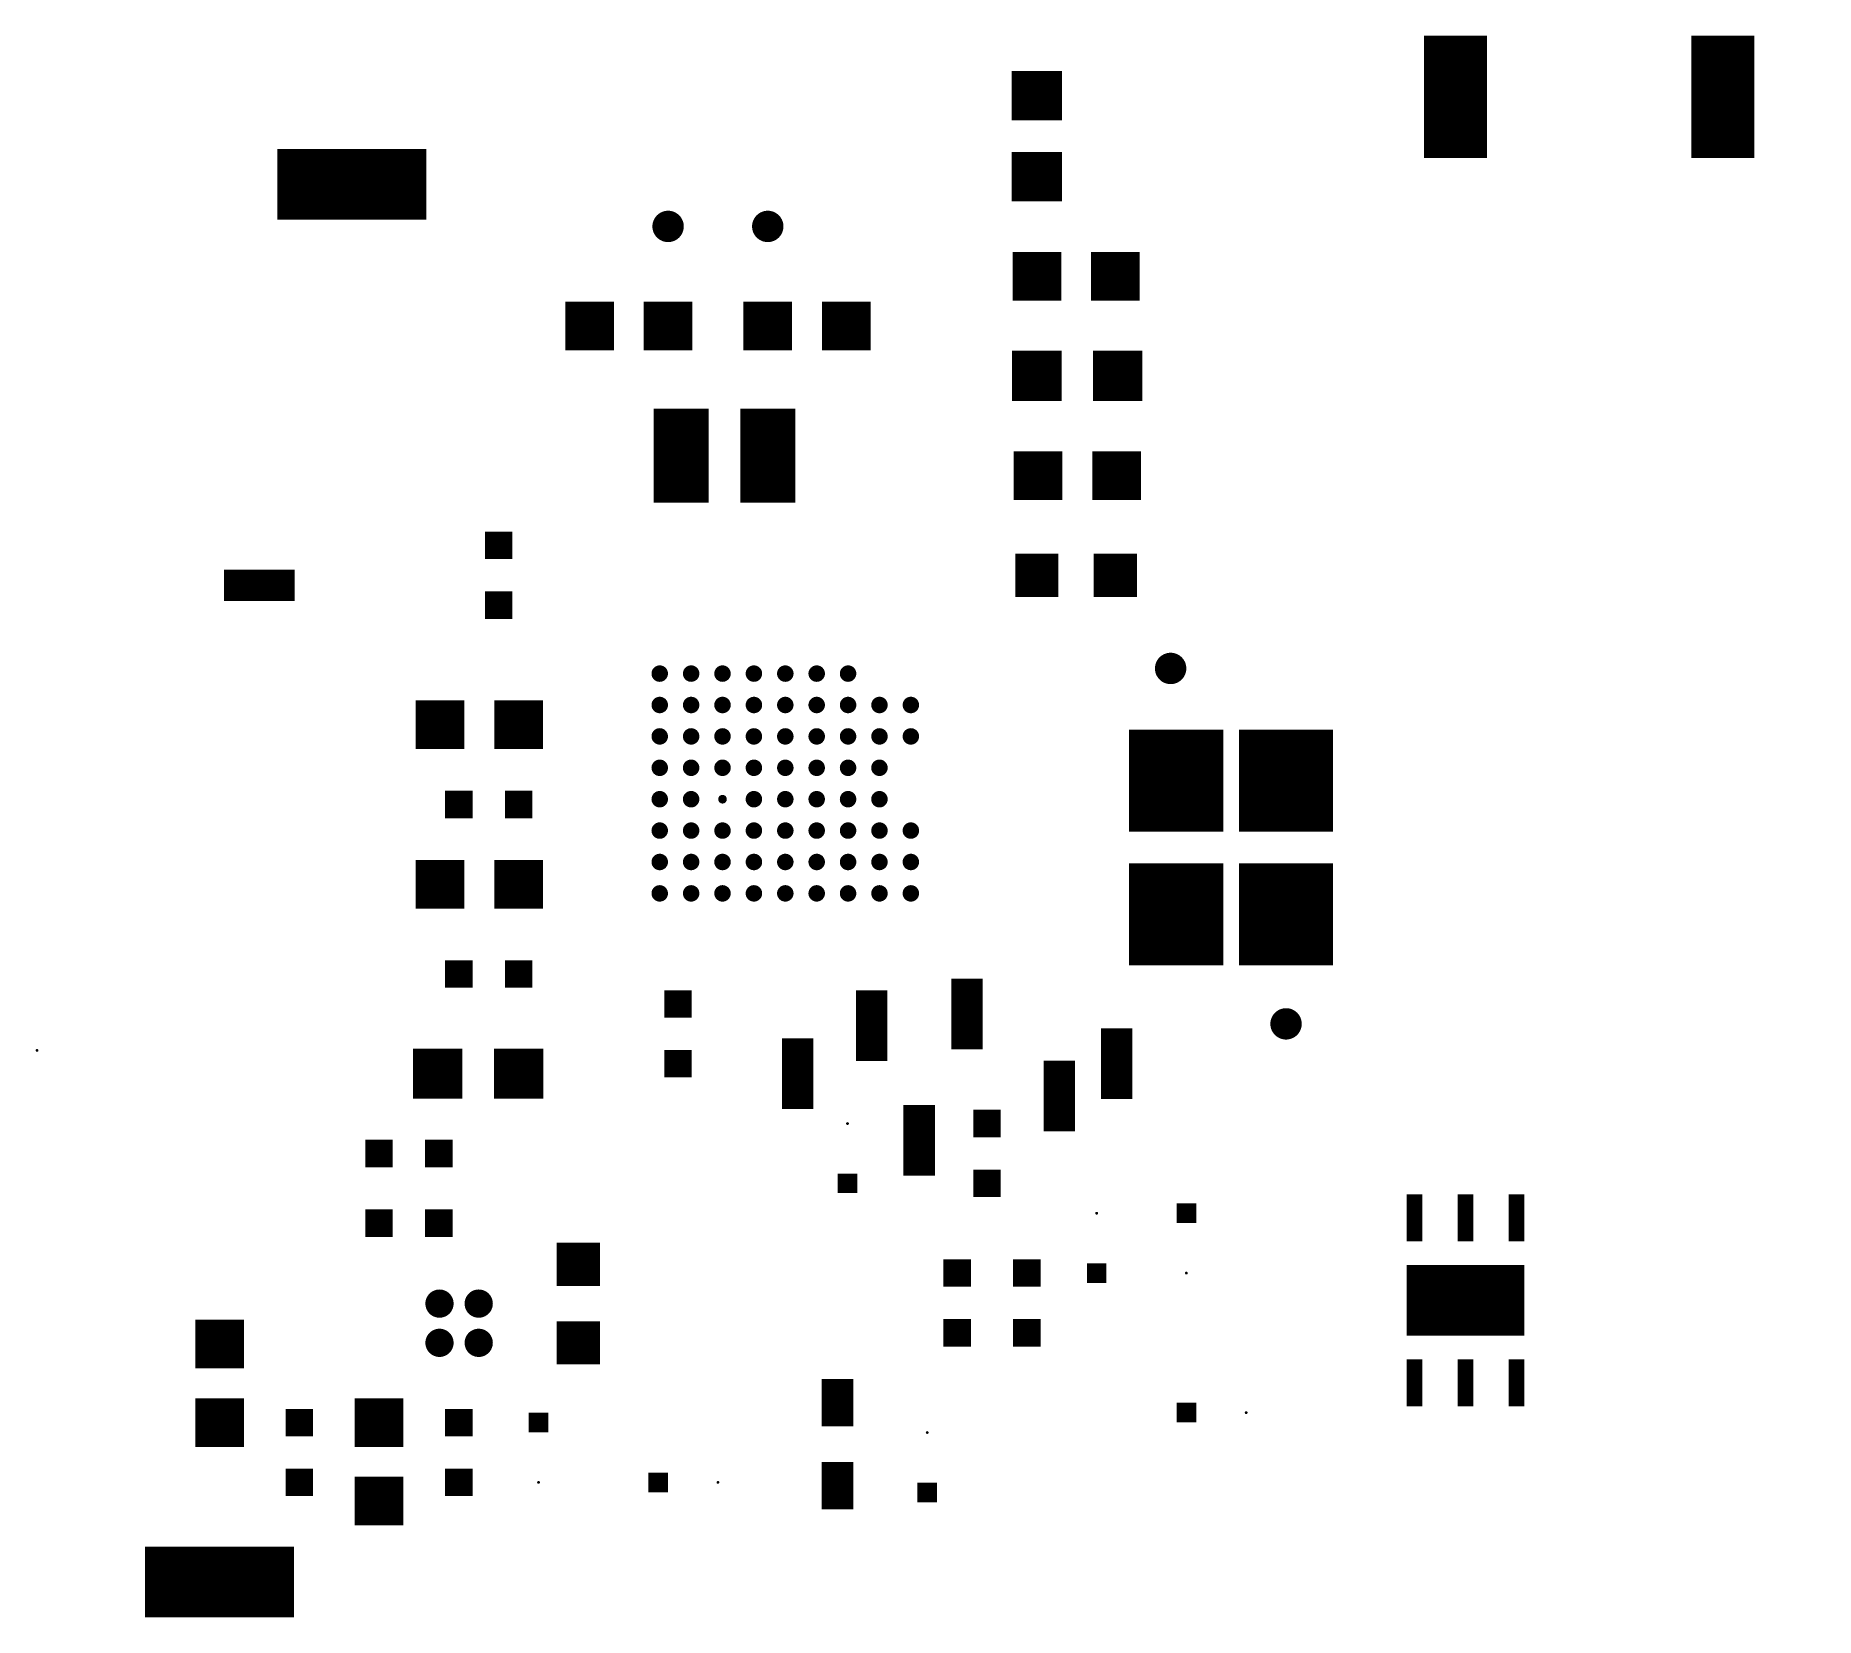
# Model space of a CAD drawing. Header units: millimetres. Extents: x -11.2 to 11.4, y -10.5 to 9.7.
import ezdxf

# ---------------------------------------------------------------- set-up
doc = ezdxf.new("R2010")
doc.units = ezdxf.units.MM
doc.header["$LTSCALE"] = 25.4
doc.layers.get('0').update_dxf_attribs({"linetype": 'CONTINUOUS'})
doc.layers.add('sio2', color=1, linetype='CONTINUOUS')

# ---------------------------------------------------------------- blocks, each defined once
blk = doc.blocks.new('D14')
at = {"const_width": 0.01378}
blk.add_lwpolyline([(-0.00689, 0), (0.00689, 0)], dxfattribs=at)
blk = doc.blocks.new('D15')
at = {"const_width": 0.01378}
blk.add_lwpolyline([(-0.00689, 0), (0.00689, 0)], dxfattribs=at)
blk = doc.blocks.new('D25')
at = {"const_width": 0.004135}
blk.add_lwpolyline([(-0.002067, 0, 1), (0.002067, 0, 1)], format="xyb", close=True, dxfattribs=at)
blk = doc.blocks.new('D40')
at = {"const_width": 0.02441}
blk.add_lwpolyline([(-0.012205, 0), (0.012205, 0)], dxfattribs=at)
blk = doc.blocks.new('D41')
at = {"const_width": 0.03543}
blk.add_lwpolyline([(-0.007875, 0), (0.007875, 0)], dxfattribs=at)
blk = doc.blocks.new('D42')
at = {"const_width": 0.02165}
blk.add_lwpolyline([(-0.010825, 0), (0.010825, 0)], dxfattribs=at)
blk = doc.blocks.new('D43')
at = {"const_width": 0.02165}
blk.add_lwpolyline([(-0.010825, 0), (0.010825, 0)], dxfattribs=at)
blk = doc.blocks.new('D44')
at = {"const_width": 0.00984}
blk.add_lwpolyline([(-0.00492, 0), (0.00492, 0)], dxfattribs=at)
blk = doc.blocks.new('D45')
at = {"const_width": 0.00984}
blk.add_lwpolyline([(-0.00492, 0), (0.00492, 0)], dxfattribs=at)
blk = doc.blocks.new('D46')
at = {"const_width": 0.0248}
blk.add_lwpolyline([(-0.0126, 0), (0.0126, 0)], dxfattribs=at)
blk = doc.blocks.new('D47')
at = {"const_width": 0.0252}
blk.add_lwpolyline([(-0.0124, 0), (0.0124, 0)], dxfattribs=at)
blk = doc.blocks.new('D48')
at = {"const_width": 0.02441}
blk.add_lwpolyline([(-0.012205, 0), (0.012205, 0)], dxfattribs=at)
blk = doc.blocks.new('D49')
at = {"const_width": 0.007875}
blk.add_lwpolyline([(-0.003938, 0, 1), (0.003938, 0, 1)], format="xyb", close=True, dxfattribs=at)
blk = doc.blocks.new('D50')
at = {"const_width": 0.02362}
blk.add_lwpolyline([(-0.007875, 0), (0.007875, 0)], dxfattribs=at)
blk = doc.blocks.new('D51')
at = {"const_width": 0.03543}
blk.add_lwpolyline([(-0.007875, 0), (0.007875, 0)], dxfattribs=at)
blk = doc.blocks.new('D52')
at = {"const_width": 0.01575}
blk.add_lwpolyline([(-0.017715, 0), (0.017715, 0)], dxfattribs=at)
blk = doc.blocks.new('D53')
at = {"const_width": 0.06142}
blk.add_lwpolyline([(-0.01575, 0), (0.01575, 0)], dxfattribs=at)
blk = doc.blocks.new('D54')
at = {"const_width": 0.03543}
blk.add_lwpolyline([(-0.0374, 0), (0.0374, 0)], dxfattribs=at)
blk = doc.blocks.new('D55')
at = {"const_width": 0.002165}
blk.add_lwpolyline([(-0.001082, 0, 1), (0.001082, 0, 1)], format="xyb", close=True, dxfattribs=at)
blk = doc.blocks.new('D56')
at = {"const_width": 0.05118}
blk.add_lwpolyline([(-0.02362, 0), (0.02362, 0)], dxfattribs=at)
blk = doc.blocks.new('D57')
at = {"const_width": 0.03543}
blk.add_lwpolyline([(-0.029525, 0), (0.029525, 0)], dxfattribs=at)
blk = doc.blocks.new('D58')
at = {"const_width": 0.02362}
blk.add_lwpolyline([(-0.003935, 0), (0.003935, 0)], dxfattribs=at)
blk = doc.blocks.new('D59')
at = {"const_width": 0.007085}
blk.add_lwpolyline([(-0.003543, 0, 1), (0.003543, 0, 1)], format="xyb", close=True, dxfattribs=at)
blk = doc.blocks.new('D60')
at = {"const_width": 0.04724}
blk.add_lwpolyline([(-0.01378, 0), (0.01378, 0)], dxfattribs=at)
blk = doc.blocks.new('D61')
at = {"const_width": 0.000705}
blk.add_lwpolyline([(-0.000353, 0, 1), (0.000353, 0, 1)], format="xyb", close=True, dxfattribs=at)
blk = doc.blocks.new('D62')
at = {"const_width": 0.001535}
blk.add_lwpolyline([(-0.000768, 0, 1), (0.000768, 0, 1)], format="xyb", close=True, dxfattribs=at)

msp = doc.modelspace()

# ---------------------------------------------------------------- block references
at = {"layer": 'sio2', "xscale": 25.4, "yscale": 25.4, "zscale": 25.4}
for name, p in [('D53', (6.858, 8.89)), ('D53', (10.26414, 8.89)), ('D46', (1.524, 8.90397)), ('D61', (1.524, 8.89)), ('D61', (6.858, 8.89)), ('D54', (-7.20598, 7.773416)), ('D46', (1.524, 7.874)), ('D61', (1.524, 7.874)), ('D61', (-6.972554, 7.639812)), ('D49', (-3.175, 7.239)), ('D49', (-1.905, 7.239)), ('D61', (-3.175, 7.239)), ('D61', (-1.905, 7.239)), ('D40', (1.524, 6.604)), ('D40', (2.523998, 6.604)), ('D61', (1.524, 6.604)), ('D61', (2.54, 6.604)), ('D40', (-4.174998, 5.969)), ('D40', (-3.175, 5.969)), ('D40', (-1.905, 5.969)), ('D40', (-0.905002, 5.969)), ('D61', (-4.191, 5.969)), ('D61', (-3.175, 5.969)), ('D61', (-1.905, 5.969)), ('D61', (-0.931164, 5.971032)), ('D47', (1.524, 5.334)), ('D47', (2.55397, 5.334)), ('D61', (1.524, 5.334)), ('D61', (2.54, 5.334)), ('D60', (-3.00736, 4.318)), ('D60', (-1.905, 4.318)), ('D61', (-3.048, 4.318)), ('D61', (-1.905, 4.318)), ('D40', (1.540002, 4.064)), ('D40', (2.54, 4.064)), ('D61', (1.524, 4.064)), ('D61', (2.54, 4.064)), ('D14', (-5.334, 3.175)), ('D61', (-5.334, 3.175)), ('D42', (1.524, 2.794)), ('D42', (2.523998, 2.794)), ('D52', (-8.382, 2.667)), ('D61', (1.524, 2.794)), ('D61', (2.54, 2.794)), ('D61', (-8.382, 2.667)), ('D14', (-5.334, 2.413)), ('D61', (-5.334, 2.413)), ('D25', (-3.281426, 1.541526)), ('D25', (-2.881376, 1.541526)), ('D25', (-2.48158, 1.541526)), ('D25', (-2.08153, 1.541526)), ('D25', (-1.68148, 1.541526)), ('D25', (-1.28143, 1.541526)), ('D25', (-0.881634, 1.541526)), ('D49', (3.228594, 1.607312)), ('D62', (-3.281426, 1.541526)), ('D62', (-2.88163, 1.541526)), ('D62', (-1.68148, 1.541526)), ('D62', (-1.28143, 1.541526)), ('D62', (-0.881634, 1.541526)), ('D40', (-6.079998, 0.889)), ('D40', (-5.08, 0.889)), ('D25', (-3.281426, 1.141476)), ('D62', (-3.28168, 1.141476)), ('D25', (-2.881376, 1.141476)), ('D62', (-2.88163, 1.141476)), ('D25', (-2.48158, 1.141476)), ('D62', (-2.48158, 1.141476)), ('D25', (-2.08153, 1.141476)), ('D25', (-1.68148, 1.141476)), ('D25', (-1.28143, 1.141476)), ('D62', (-1.28143, 1.141476)), ('D25', (-0.881634, 1.141476)), ('D62', (-0.881634, 1.141476)), ('D25', (-0.481584, 1.141476)), ('D62', (-0.481584, 1.141476)), ('D25', (-0.081534, 1.141476)), ('D61', (-6.20649, 0.877062)), ('D61', (-5.08, 0.889)), ('D25', (-3.281426, 0.741426)), ('D62', (-3.281426, 0.741426)), ('D25', (-2.881376, 0.741426)), ('D25', (-2.48158, 0.741426)), ('D25', (-2.08153, 0.741426)), ('D62', (-2.08153, 0.741426)), ('D25', (-1.68148, 0.741426)), ('D25', (-1.28143, 0.741426)), ('D62', (-1.28143, 0.741426)), ('D25', (-0.881634, 0.741426)), ('D62', (-0.881634, 0.741426)), ('D25', (-0.481584, 0.741426)), ('D62', (-0.481584, 0.741426)), ('D25', (-0.081534, 0.741426)), ('D62', (-0.081534, 0.741426)), ('D56', (3.298952, 0.176022)), ('D56', (4.699, 0.176022)), ('D25', (-3.281426, 0.341376)), ('D62', (-3.281426, 0.341376)), ('D25', (-2.881376, 0.341376)), ('D25', (-2.48158, 0.341376)), ('D25', (-2.08153, 0.341376)), ('D25', (-1.68148, 0.341376)), ('D25', (-1.28143, 0.341376)), ('D25', (-0.881634, 0.341376)), ('D62', (-0.88138, 0.341376)), ('D25', (-0.481584, 0.341376)), ('D62', (-0.481584, 0.341376)), ('D15', (-5.842, -0.127)), ('D15', (-5.08, -0.127)), ('D25', (-3.281426, -0.058674)), ('D25', (-2.881376, -0.058674)), ('D25', (-2.08153, -0.058674)), ('D25', (-1.68148, -0.058674)), ('D25', (-1.28143, -0.058674)), ('D25', (-0.881634, -0.058674)), ('D25', (-0.481584, -0.058674)), ('D61', (3.302, 0.127)), ('D61', (4.699, 0.127)), ('D61', (-5.842, -0.127)), ('D61', (-5.08, -0.127)), ('D61', (-3.281426, -0.058674)), ('D55', (-2.48158, -0.058674)), ('D62', (-0.881634, -0.058674)), ('D62', (-0.481584, -0.058674)), ('D25', (-3.281426, -0.45847)), ('D25', (-2.881376, -0.45847)), ('D25', (-2.48158, -0.45847)), ('D25', (-2.08153, -0.45847)), ('D25', (-1.68148, -0.45847)), ('D25', (-1.28143, -0.45847)), ('D25', (-0.881634, -0.45847)), ('D25', (-0.481584, -0.45847)), ('D62', (-0.481584, -0.45847)), ('D25', (-0.081534, -0.45847)), ('D62', (-0.081534, -0.45847)), ('D40', (-6.079998, -1.143)), ('D40', (-5.08, -1.143)), ('D25', (-3.281426, -0.85852)), ('D62', (-3.281426, -0.85852)), ('D25', (-2.881376, -0.85852)), ('D62', (-2.88163, -0.85852)), ('D25', (-2.48158, -0.85852)), ('D25', (-2.08153, -0.85852)), ('D62', (-2.08153, -0.85852)), ('D25', (-1.68148, -0.85852)), ('D25', (-1.28143, -0.85852)), ('D62', (-1.28143, -0.85852)), ('D25', (-0.881634, -0.85852)), ('D62', (-0.881634, -0.85852)), ('D25', (-0.481584, -0.85852)), ('D25', (-0.081534, -0.85852)), ('D56', (3.298952, -1.524)), ('D56', (4.699, -1.524)), ('D61', (-6.079998, -1.143)), ('D61', (-5.08, -1.143)), ('D25', (-3.281426, -1.25857)), ('D62', (-3.281426, -1.25857)), ('D25', (-2.881376, -1.25857)), ('D62', (-2.881376, -1.25857)), ('D25', (-2.48158, -1.25857)), ('D62', (-2.48158, -1.25857)), ('D25', (-2.08153, -1.25857)), ('D62', (-2.08153, -1.25857)), ('D25', (-1.68148, -1.25857)), ('D25', (-1.28143, -1.25857)), ('D62', (-1.28143, -1.25857)), ('D25', (-0.881634, -1.25857)), ('D62', (-0.881634, -1.25857)), ('D25', (-0.481584, -1.25857)), ('D62', (-0.481584, -1.25857)), ('D25', (-0.081534, -1.25857)), ('D62', (-0.081534, -1.25857)), ('D61', (3.302, -1.524)), ('D61', (4.699, -1.524)), ('D15', (-5.842, -2.286)), ('D61', (-5.837174, -2.245106)), ('D15', (-5.08, -2.286)), ('D61', (-5.08, -2.286)), ('D14', (-3.048, -2.667)), ('D41', (-0.579882, -2.944114)), ('D41', (0.635, -2.794)), ('D61', (-3.048, -2.667)), ('D49', (4.699, -2.921)), ('D61', (-0.579882, -2.944114)), ('D61', (0.635, -2.794)), ('D61', (4.699, -2.921)), ('D41', (-1.524, -3.556)), ('D41', (2.54, -3.429)), ('D61', (-11.216386, -3.25882)), ('D47', (-6.10997, -3.556)), ('D47', (-5.08, -3.556)), ('D14', (-3.048, -3.429)), ('D41', (1.808734, -3.839972)), ('D61', (-6.096, -3.556)), ('D61', (-5.08, -3.556)), ('D61', (-3.048, -3.429)), ('D61', (-1.524, -3.556)), ('D61', (2.54, -3.429)), ('D61', (1.778, -3.81)), ('D51', (0.024384, -4.40309)), ('D14', (0.889, -4.191)), ('D61', (-0.889, -4.191)), ('D61', (0.889, -4.191)), ('D15', (-6.858, -4.572)), ('D15', (-6.096, -4.572)), ('D61', (0, -4.445)), ('D61', (-6.858, -4.572)), ('D61', (-6.096, -4.572)), ('D44', (-0.889, -4.953)), ('D61', (-0.889, -4.953)), ('D14', (0.889, -4.953)), ('D61', (0.889, -4.953)), ('D44', (3.429, -5.334)), ('D58', (6.335014, -5.392928)), ('D58', (6.985, -5.392928)), ('D58', (7.634986, -5.392928)), ('D15', (-6.858, -5.461)), ('D15', (-6.096, -5.461)), ('D61', (2.286, -5.334)), ('D61', (3.429, -5.334)), ('D61', (6.35, -5.334)), ('D61', (6.985, -5.334)), ('D61', (7.62, -5.334)), ('D61', (-6.858, -5.461)), ('D61', (-6.096, -5.461)), ('D43', (-4.318, -5.985002)), ('D61', (-4.318, -5.969)), ('D14', (0.508, -6.096)), ('D61', (0.508, -6.096)), ('D14', (1.397, -6.096)), ('D61', (1.397, -6.096)), ('D44', (2.286, -6.096)), ('D61', (2.286, -6.096)), ('D61', (3.429, -6.096)), ('D57', (6.985, -6.442964)), ('D59', (-6.087872, -6.485128)), ('D59', (-5.588, -6.485128)), ('D61', (6.531864, -6.278118)), ('D61', (7.491984, -6.230112)), ('D61', (-6.096, -6.477)), ('D61', (-5.588, -6.477)), ('D48', (-8.89, -7.001002)), ('D43', (-4.318, -6.985)), ('D14', (0.508, -6.858)), ('D14', (1.397, -6.858)), ('D61', (6.56717, -6.711696)), ('D61', (7.379462, -6.68274)), ('D61', (-8.893048, -6.886702)), ('D59', (-6.087872, -6.985)), ('D61', (-6.096, -6.985)), ('D59', (-5.588, -6.985)), ('D61', (-5.588, -6.985)), ('D61', (-4.318, -6.985)), ('D61', (0.508, -6.858)), ('D61', (1.397, -6.858)), ('D58', (6.335014, -7.493)), ('D58', (6.985, -7.493)), ('D58', (7.634986, -7.493)), ('D50', (-1.016, -7.747)), ('D61', (6.35, -7.493)), ('D61', (6.985, -7.493)), ('D61', (7.62, -7.493)), ('D48', (-8.89, -8.001)), ('D48', (-6.858, -8.001)), ('D14', (-7.874, -8.001)), ('D14', (-5.842, -8.001)), ('D44', (-4.826, -8.001)), ('D61', (-1.016, -7.747)), ('D45', (3.429, -7.874)), ('D61', (3.429, -7.874)), ('D61', (4.191, -7.874)), ('D61', (-8.89, -8.001)), ('D61', (-7.874, -8.001)), ('D61', (-6.858, -8.001)), ('D61', (-5.842, -8.001)), ('D61', (-4.826, -8.001)), ('D61', (0.127, -8.128)), ('D14', (-7.874, -8.763)), ('D14', (-5.842, -8.763)), ('D50', (-1.016, -8.80491)), ('D61', (-7.874, -8.763)), ('D48', (-6.858, -9.000998)), ('D61', (-5.842, -8.763)), ('D61', (-4.826, -8.763)), ('D45', (-3.302, -8.763)), ('D61', (-3.302, -8.763)), ('D61', (-2.54, -8.763)), ('D44', (0.127, -8.89)), ('D61', (-6.858, -9.017)), ('D61', (-1.016, -8.89)), ('D61', (0.127, -8.89)), ('D54', (-8.89, -10.033)), ('D61', (-8.89, -10.033))]:
    msp.add_blockref(name, p, dxfattribs=at)

doc.saveas('drawing.dxf')
